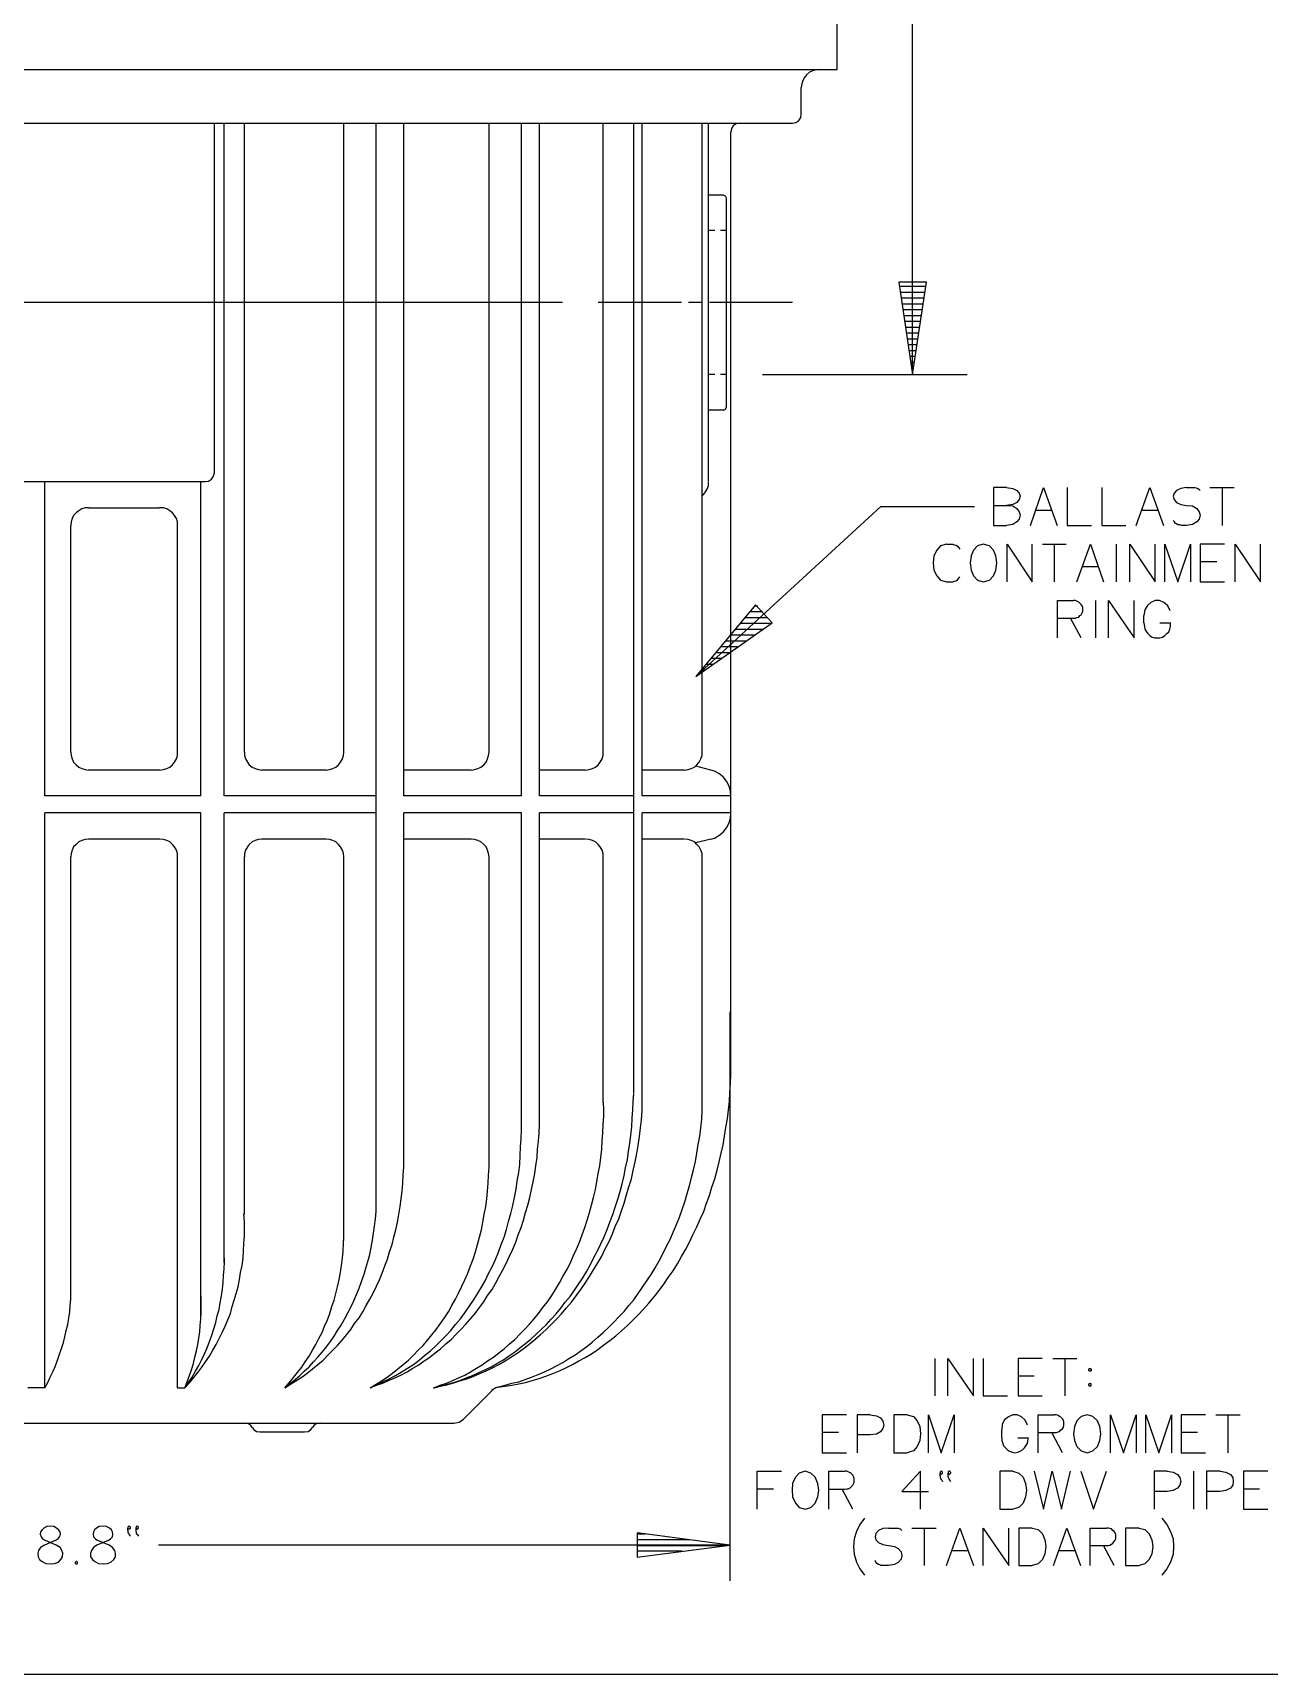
# Model space of a CAD drawing. Header units: inches. Extents: x -1698 to -1559, y -917 to -744.
# Drawn here: x -1646.16 to -1611.67, y -916.86 to -871.09 of the extents above; entities that cross this region are included whole.
import ezdxf

# ---------------------------------------------------------------- set-up
doc = ezdxf.new("R2010")
doc.units = ezdxf.units.IN
doc.layers.add('DH152', color=7, linetype='CONTINUOUS')

msp = doc.modelspace()

# ---------------------------------------------------------------- linework, layer by layer
at = {"layer": 'DH152', "color": 7}
for points in [[(-1621.62512, -880.61661), (-1621.62512, -799.51517)], [(-1623.72374, -872.11382), (-1623.72374, -870.10998)], [(-1667.97073, -872.11382), (-1624.2247, -872.11382)], [(-1624.2247, -872.11382), (-1624.31947, -872.12736), (-1624.41425, -872.15444), (-1624.49549, -872.19506), (-1624.57672, -872.26276), (-1624.63088, -872.344), (-1624.68504, -872.42523), (-1624.71212, -872.52001), (-1624.72566, -872.61478)], [(-1624.2247, -872.11382), (-1623.72374, -872.11382)], [(-1624.72566, -873.35946), (-1624.72566, -872.61478)], [(-1667.21252, -873.61671), (-1624.96937, -873.61671)], [(-1641.09488, -883.36513), (-1641.09488, -873.61671)], [(-1640.82409, -892.36888), (-1640.82409, -873.61671)], [(-1640.25543, -891.15032), (-1640.25543, -873.61671)], [(-1637.47984, -891.15032), (-1637.47984, -873.61671)], [(-1636.58624, -893.87176), (-1636.58624, -873.61671)], [(-1635.81449, -892.36888), (-1635.81449, -873.61671)], [(-1633.43154, -891.15032), (-1633.43154, -873.61671)], [(-1632.5244, -892.36888), (-1632.5244, -873.61671)], [(-1632.02343, -892.36888), (-1632.02343, -873.61671)], [(-1630.75072, -891.65128), (-1630.64241, -891.63774), (-1630.54763, -891.61066), (-1630.4664, -891.57005), (-1630.38516, -891.50235), (-1630.331, -891.43465), (-1630.27684, -891.33988), (-1630.24976, -891.2451), (-1630.24976, -891.15032), (-1630.24976, -873.61671)], [(-1629.39678, -893.87176), (-1629.39678, -873.61671)], [(-1629.16661, -892.36888), (-1629.16661, -873.61671)], [(-1627.48771, -891.15032), (-1627.48771, -873.61671)], [(-1627.3117, -883.60884), (-1627.3117, -873.61671)], [(-1626.43163, -873.61671), (-1626.53995, -873.63025), (-1626.62119, -873.6844), (-1626.67534, -873.76564), (-1626.68888, -873.86042)], [(-1624.96937, -873.61671), (-1624.87459, -873.58963), (-1624.79336, -873.53547), (-1624.7392, -873.45423), (-1624.72566, -873.35946)], [(-1626.68888, -899.89682), (-1626.68888, -873.86042)], [(-1626.89197, -875.62055), (-1627.3117, -875.62055)], [(-1626.81074, -875.70178), (-1626.83782, -875.64763), (-1626.89197, -875.62055)], [(-1626.81074, -881.52376), (-1626.81074, -875.70178)], [(-1627.13568, -876.60893), (-1627.3117, -876.60893), (-1627.3117, -876.60893)], [(-1626.81074, -876.60893), (-1626.97321, -876.60893)], [(-1621.25955, -878.16597), (-1621.97715, -878.16597)], [(-1631.38708, -878.61277), (-1674.56446, -878.61277)], [(-1628.06991, -878.61277), (-1630.38516, -878.61277)], [(-1627.48771, -878.61277), (-1627.86682, -878.61277)], [(-1624.96937, -878.61277), (-1627.28462, -878.61277)], [(-1621.95007, -878.32844), (-1621.28663, -878.32844)], [(-1621.31371, -878.49092), (-1621.92299, -878.49092)], [(-1621.90945, -878.65339), (-1621.32725, -878.65339)], [(-1621.35433, -878.81586), (-1621.88237, -878.81586)], [(-1621.85529, -878.97834), (-1621.38141, -878.97834)], [(-1621.40849, -879.14081), (-1621.82821, -879.14081)], [(-1621.81467, -879.30328), (-1621.42203, -879.30328)], [(-1621.44911, -879.46576), (-1621.78759, -879.46576)], [(-1621.76051, -879.62823), (-1621.47619, -879.62823)], [(-1621.50326, -879.79071), (-1621.73344, -879.79071)], [(-1621.7199, -879.95318), (-1621.5168, -879.95318)], [(-1621.54388, -880.11565), (-1621.69282, -880.11565)], [(-1621.66574, -880.27813), (-1621.57096, -880.27813)], [(-1621.59804, -880.4406), (-1621.63866, -880.4406)], [(-1627.13568, -880.61661), (-1627.3117, -880.61661), (-1627.3117, -880.61661)], [(-1626.81074, -880.61661), (-1626.97321, -880.61661)], [(-1625.80882, -880.61661), (-1620.09516, -880.61661)], [(-1626.89197, -881.61853), (-1627.3117, -881.61853)], [(-1626.89197, -881.61853), (-1626.83782, -881.59146), (-1626.81074, -881.52376)], [(-1651.12763, -883.36513), (-1651.11409, -883.4599), (-1651.05993, -883.54114), (-1650.9787, -883.5953), (-1650.88392, -883.60884), (-1641.35213, -883.60884)], [(-1645.82016, -892.36888), (-1645.82016, -883.60884)], [(-1641.47399, -892.36888), (-1641.47399, -883.60884)], [(-1641.35213, -883.60884), (-1641.25735, -883.5953), (-1641.17612, -883.54114), (-1641.12196, -883.4599), (-1641.09488, -883.36513)], [(-1627.48771, -884.00148), (-1627.44709, -883.96086), (-1627.39293, -883.89317), (-1627.33878, -883.79839), (-1627.3117, -883.71715), (-1627.3117, -883.62238)], [(-1618.99846, -883.77131), (-1619.36403, -883.77131), (-1619.36403, -884.82739), (-1618.99846, -884.82739)], [(-1618.99846, -883.77131), (-1618.82245, -883.79839), (-1618.71413, -883.85255), (-1618.64644, -883.93378), (-1618.61936, -884.01502), (-1618.64644, -884.1098), (-1618.71413, -884.19103), (-1618.82245, -884.24519), (-1618.99846, -884.27227), (-1618.99846, -884.27227)], [(-1618.33503, -884.82739), (-1617.96946, -883.77131), (-1617.59036, -884.82739)], [(-1617.30603, -883.77131), (-1617.30603, -884.82739), (-1616.62905, -884.82739)], [(-1616.34473, -883.77131), (-1616.34473, -884.82739), (-1615.66775, -884.82739)], [(-1615.38342, -884.82739), (-1615.00432, -883.77131), (-1614.62521, -884.82739)], [(-1613.97532, -883.77131), (-1614.13779, -883.79839), (-1614.25965, -883.85255), (-1614.32734, -883.93378), (-1614.35442, -884.01502), (-1614.32734, -884.1098), (-1614.25965, -884.19103), (-1614.13779, -884.24519), (-1613.97532, -884.27227), (-1613.97532, -884.27227)], [(-1613.97532, -883.77131), (-1613.88054, -883.77131), (-1613.7993, -883.77131), (-1613.74515, -883.77131), (-1613.70453, -883.78485), (-1613.67745, -883.79839), (-1613.65037, -883.79839), (-1613.62329, -883.82547), (-1613.59621, -883.85255), (-1613.59621, -883.85255)], [(-1613.32542, -883.77131), (-1612.64845, -883.77131)], [(-1612.98694, -883.77131), (-1612.98694, -884.82739)], [(-1644.6016, -884.33997), (-1644.69638, -884.33997), (-1644.79116, -884.36705), (-1644.87239, -884.42121), (-1644.95363, -884.47536), (-1645.02133, -884.5566), (-1645.06195, -884.63784), (-1645.08903, -884.73261), (-1645.10257, -884.82739)], [(-1644.6016, -884.33997), (-1642.62484, -884.33997)], [(-1642.12388, -884.82739), (-1642.12388, -884.73261), (-1642.15096, -884.63784), (-1642.20512, -884.5566), (-1642.25928, -884.47536), (-1642.34051, -884.42121), (-1642.42175, -884.36705), (-1642.51653, -884.33997), (-1642.62484, -884.33997)], [(-1627.66372, -889.03817), (-1622.50519, -884.29935), (-1619.89207, -884.29935)], [(-1619.36403, -884.27227), (-1618.99846, -884.27227)], [(-1618.99846, -884.27227), (-1618.82245, -884.28581), (-1618.71413, -884.35351), (-1618.64644, -884.44828), (-1618.61936, -884.54306), (-1618.64644, -884.65138), (-1618.71413, -884.73261), (-1618.82245, -884.80031), (-1618.99846, -884.82739), (-1618.99846, -884.82739)], [(-1618.18609, -884.40767), (-1617.73929, -884.40767)], [(-1615.22095, -884.40767), (-1614.77415, -884.40767)], [(-1613.97532, -884.82739), (-1614.05655, -884.82739), (-1614.11071, -884.82739), (-1614.16487, -884.81385), (-1614.21903, -884.81385), (-1614.25965, -884.78677), (-1614.28673, -884.77323), (-1614.3138, -884.73261), (-1614.35442, -884.69199), (-1614.35442, -884.69199)], [(-1613.97532, -884.27227), (-1613.81284, -884.28581), (-1613.69099, -884.35351), (-1613.62329, -884.44828), (-1613.59621, -884.54306), (-1613.62329, -884.65138), (-1613.69099, -884.73261), (-1613.81284, -884.80031), (-1613.97532, -884.82739), (-1613.97532, -884.82739)], [(-1645.10257, -891.15032), (-1645.10257, -884.82739)], [(-1642.12388, -891.15032), (-1642.12388, -884.82739)], [(-1620.67736, -885.35543), (-1620.83983, -885.39605), (-1620.94815, -885.5179), (-1621.02938, -885.68038), (-1621.04292, -885.86993), (-1621.02938, -886.07302), (-1620.94815, -886.23549), (-1620.83983, -886.35735), (-1620.67736, -886.39797), (-1620.67736, -886.39797)], [(-1620.67736, -885.35543), (-1620.60966, -885.35543), (-1620.5555, -885.35543), (-1620.50134, -885.35543), (-1620.46072, -885.36897), (-1620.40657, -885.38251), (-1620.36595, -885.40959), (-1620.32533, -885.4502), (-1620.29825, -885.49082), (-1620.29825, -885.49082)], [(-1618.98492, -886.39797), (-1618.98492, -885.35543), (-1618.28087, -886.39797), (-1618.28087, -885.35543)], [(-1617.99654, -885.35543), (-1617.33311, -885.35543)], [(-1617.67159, -885.35543), (-1617.67159, -886.39797)], [(-1617.03524, -886.39797), (-1616.65613, -885.35543), (-1616.29057, -886.39797)], [(-1615.93854, -885.35543), (-1615.93854, -886.39797)], [(-1615.55944, -886.39797), (-1615.55944, -885.35543), (-1614.85538, -886.39797), (-1614.85538, -885.35543)], [(-1614.58459, -886.39797), (-1614.58459, -885.35543), (-1614.21903, -886.39797), (-1613.867, -885.35543), (-1613.867, -886.39797)], [(-1612.91924, -885.35543), (-1613.59621, -885.35543), (-1613.59621, -886.39797), (-1612.91924, -886.39797)], [(-1612.62137, -886.39797), (-1612.62137, -885.35543), (-1611.91732, -886.39797), (-1611.91732, -885.35543)], [(-1616.8863, -885.97824), (-1616.4395, -885.97824)], [(-1613.13587, -885.84285), (-1613.59621, -885.84285)], [(-1620.67736, -886.39797), (-1620.60966, -886.39797), (-1620.5555, -886.39797), (-1620.50134, -886.39797), (-1620.46072, -886.38443), (-1620.40657, -886.37089), (-1620.36595, -886.34381), (-1620.32533, -886.30319), (-1620.29825, -886.26257), (-1620.29825, -886.26257)], [(-1617.57682, -887.96855), (-1617.57682, -886.92601), (-1617.13001, -886.92601)], [(-1616.87276, -887.16972), (-1616.87276, -887.11556), (-1616.8863, -887.07494), (-1616.91338, -887.03432), (-1616.954, -886.9937), (-1616.98108, -886.96663), (-1617.03524, -886.93955), (-1617.07586, -886.92601), (-1617.13001, -886.92601), (-1617.13001, -886.92601)], [(-1616.52074, -886.92601), (-1616.52074, -887.96855)], [(-1616.15517, -887.96855), (-1616.15517, -886.92601), (-1615.43758, -887.96855), (-1615.43758, -886.92601)], [(-1614.43566, -887.21034), (-1614.50336, -887.07494), (-1614.61167, -886.98017), (-1614.73353, -886.92601), (-1614.85538, -886.92601), (-1614.97724, -886.98017), (-1615.07201, -887.0614), (-1615.13971, -887.18326), (-1615.16679, -887.34573), (-1615.16679, -887.34573)], [(-1626.2827, -887.39989), (-1625.65988, -887.39989)], [(-1625.80882, -887.23742), (-1626.1473, -887.23742)], [(-1626.01191, -887.07494), (-1625.94421, -887.07494)], [(-1617.57682, -887.41343), (-1617.13001, -887.41343)], [(-1616.91338, -887.96855), (-1617.21125, -887.41343)], [(-1617.13001, -887.41343), (-1617.07586, -887.41343), (-1617.03524, -887.39989), (-1616.98108, -887.38635), (-1616.954, -887.34573), (-1616.91338, -887.31865), (-1616.8863, -887.26449), (-1616.87276, -887.22388), (-1616.87276, -887.16972), (-1616.87276, -887.16972)], [(-1615.16679, -887.54882), (-1615.16679, -887.34573)], [(-1626.03899, -887.88731), (-1626.70242, -887.88731)], [(-1626.56703, -887.72484), (-1625.80882, -887.72484)], [(-1625.57865, -887.56236), (-1626.41809, -887.56236)], [(-1615.16679, -887.54882), (-1615.15325, -887.6436), (-1615.13971, -887.72484), (-1615.09909, -887.79253), (-1615.05848, -887.84669), (-1615.00432, -887.90085), (-1614.93662, -887.94147), (-1614.86892, -887.96855), (-1614.78769, -887.96855), (-1614.78769, -887.96855)], [(-1614.78769, -887.96855), (-1614.71999, -887.96855), (-1614.65229, -887.94147), (-1614.58459, -887.90085), (-1614.53044, -887.84669), (-1614.47628, -887.79253), (-1614.4492, -887.72484), (-1614.42212, -887.6436), (-1614.42212, -887.54882), (-1614.42212, -887.54882)], [(-1614.71999, -887.54882), (-1614.42212, -887.54882)], [(-1626.49933, -888.21226), (-1626.97321, -888.21226)], [(-1626.83782, -888.04978), (-1626.26916, -888.04978)], [(-1627.3794, -888.69968), (-1627.18984, -888.69968)], [(-1626.95967, -888.5372), (-1627.244, -888.5372)], [(-1627.10861, -888.37473), (-1626.7295, -888.37473)], [(-1627.42001, -888.86215), (-1627.51479, -888.86215)], [(-1645.10257, -891.15032), (-1645.10257, -891.15032), (-1645.08903, -891.2451), (-1645.06195, -891.33988), (-1645.02133, -891.43465), (-1644.95363, -891.50235), (-1644.87239, -891.57005), (-1644.79116, -891.61066), (-1644.69638, -891.63774), (-1644.6016, -891.65128)], [(-1642.62484, -891.65128), (-1642.51653, -891.63774), (-1642.42175, -891.61066), (-1642.34051, -891.57005), (-1642.25928, -891.50235), (-1642.20512, -891.43465), (-1642.15096, -891.33988), (-1642.12388, -891.2451), (-1642.12388, -891.15032)], [(-1640.25543, -891.15032), (-1640.25543, -891.15032), (-1640.25543, -891.2451), (-1640.22835, -891.33988), (-1640.1742, -891.43465), (-1640.12004, -891.50235), (-1640.0388, -891.57005), (-1639.95757, -891.61066), (-1639.86279, -891.63774), (-1639.76801, -891.65128)], [(-1637.9808, -891.65128), (-1637.88603, -891.63774), (-1637.79125, -891.61066), (-1637.71001, -891.57005), (-1637.62878, -891.50235), (-1637.57462, -891.43465), (-1637.52046, -891.33988), (-1637.49338, -891.2451), (-1637.47984, -891.15032)], [(-1633.9325, -891.65128), (-1633.83772, -891.63774), (-1633.74295, -891.61066), (-1633.66171, -891.57005), (-1633.58047, -891.50235), (-1633.51278, -891.43465), (-1633.47216, -891.33988), (-1633.44508, -891.2451), (-1633.43154, -891.15032)], [(-1627.98867, -891.65128), (-1627.88036, -891.63774), (-1627.79912, -891.61066), (-1627.70434, -891.57005), (-1627.63665, -891.50235), (-1627.56895, -891.43465), (-1627.52833, -891.33988), (-1627.48771, -891.2451), (-1627.48771, -891.15032)], [(-1627.244, -891.65128), (-1627.66372, -891.54297)], [(-1642.62484, -891.65128), (-1644.6016, -891.65128)], [(-1637.9808, -891.65128), (-1639.76801, -891.65128)], [(-1633.9325, -891.65128), (-1635.81449, -891.65128)], [(-1630.75072, -891.65128), (-1632.02343, -891.65128)], [(-1627.98867, -891.65128), (-1629.16661, -891.65128)], [(-1626.68888, -892.38241), (-1626.68888, -892.36888), (-1626.70242, -892.23348), (-1626.74304, -892.08455), (-1626.81074, -891.96269), (-1626.90551, -891.84084), (-1627.02737, -891.74606), (-1627.14922, -891.67836), (-1627.244, -891.65128)], [(-1641.47399, -892.36888), (-1645.82016, -892.36888)], [(-1636.58624, -892.36888), (-1640.82409, -892.36888)], [(-1632.5244, -892.36888), (-1635.81449, -892.36888)], [(-1629.39678, -892.36888), (-1632.02343, -892.36888)], [(-1626.68888, -892.36888), (-1629.16661, -892.36888)], [(-1641.47399, -892.84276), (-1645.82016, -892.84276)], [(-1645.82016, -908.87349), (-1645.82016, -892.84276)], [(-1641.47399, -906.93735), (-1641.47399, -892.84276)], [(-1640.82409, -905.38031), (-1640.82409, -892.84276)], [(-1636.58624, -892.84276), (-1640.82409, -892.84276)], [(-1636.58624, -903.95866), (-1636.58624, -892.84276)], [(-1635.81449, -902.0496), (-1635.81449, -892.84276)], [(-1632.5244, -892.84276), (-1635.81449, -892.84276)], [(-1632.5244, -901.72465), (-1632.5244, -892.84276)], [(-1632.02343, -901.4674), (-1632.02343, -892.84276)], [(-1629.39678, -892.84276), (-1632.02343, -892.84276)], [(-1629.39678, -900.65503), (-1629.39678, -892.84276)], [(-1626.68888, -892.84276), (-1629.16661, -892.84276)], [(-1629.16661, -901.15599), (-1629.16661, -892.84276)], [(-1627.244, -893.57389), (-1627.14922, -893.54681), (-1627.02737, -893.47911), (-1626.90551, -893.38434), (-1626.81074, -893.26248), (-1626.74304, -893.14063), (-1626.70242, -892.99169), (-1626.68888, -892.84276)], [(-1644.6016, -893.57389), (-1644.6016, -893.57389), (-1644.69638, -893.58743), (-1644.79116, -893.61451), (-1644.87239, -893.65513), (-1644.95363, -893.72282), (-1645.02133, -893.79052), (-1645.06195, -893.8853), (-1645.08903, -893.98007), (-1645.10257, -894.07485)], [(-1642.62484, -893.57389), (-1644.6016, -893.57389)], [(-1642.12388, -894.07485), (-1642.12388, -894.07485), (-1642.12388, -893.98007), (-1642.15096, -893.8853), (-1642.20512, -893.79052), (-1642.25928, -893.72282), (-1642.34051, -893.65513), (-1642.42175, -893.61451), (-1642.51653, -893.58743), (-1642.6113, -893.57389)], [(-1639.75447, -893.57389), (-1639.76801, -893.57389), (-1639.86279, -893.58743), (-1639.95757, -893.61451), (-1640.0388, -893.65513), (-1640.12004, -893.72282), (-1640.1742, -893.79052), (-1640.22835, -893.8853), (-1640.25543, -893.98007), (-1640.25543, -894.07485)], [(-1637.9808, -893.57389), (-1639.76801, -893.57389)], [(-1637.47984, -894.07485), (-1637.47984, -894.07485), (-1637.49338, -893.98007), (-1637.52046, -893.8853), (-1637.57462, -893.79052), (-1637.62878, -893.72282), (-1637.71001, -893.65513), (-1637.79125, -893.61451), (-1637.88603, -893.58743), (-1637.9808, -893.57389)], [(-1633.9325, -893.57389), (-1635.81449, -893.57389)], [(-1633.43154, -894.07485), (-1633.43154, -894.07485), (-1633.44508, -893.98007), (-1633.47216, -893.8853), (-1633.51278, -893.79052), (-1633.58047, -893.72282), (-1633.66171, -893.65513), (-1633.74295, -893.61451), (-1633.83772, -893.58743), (-1633.9325, -893.57389)], [(-1630.75072, -893.57389), (-1632.02343, -893.57389)], [(-1630.24976, -894.07485), (-1630.24976, -894.07485), (-1630.24976, -893.98007), (-1630.27684, -893.8853), (-1630.331, -893.79052), (-1630.38516, -893.72282), (-1630.4664, -893.65513), (-1630.54763, -893.61451), (-1630.64241, -893.58743), (-1630.73718, -893.57389)], [(-1627.98867, -893.57389), (-1629.16661, -893.57389)], [(-1627.48771, -894.07485), (-1627.48771, -894.07485), (-1627.48771, -893.98007), (-1627.52833, -893.8853), (-1627.56895, -893.79052), (-1627.63665, -893.72282), (-1627.70434, -893.65513), (-1627.79912, -893.61451), (-1627.88036, -893.58743), (-1627.97513, -893.57389)], [(-1627.244, -893.57389), (-1627.66372, -893.6822)], [(-1645.10257, -906.40931), (-1645.10257, -894.07485)], [(-1642.12388, -908.87349), (-1642.12388, -894.07485)], [(-1640.25543, -904.0399), (-1640.25543, -894.07485)], [(-1637.47984, -904.77103), (-1637.47984, -894.07485)], [(-1633.43154, -902.29331), (-1633.43154, -894.07485)], [(-1630.24976, -900.92582), (-1630.24976, -894.07485)], [(-1627.48771, -901.15599), (-1627.48771, -894.07485)], [(-1626.71596, -898.39394), (-1626.71596, -914.2622)], [(-1633.18783, -908.85995), (-1632.98474, -908.83287), (-1632.79518, -908.8058), (-1632.60563, -908.76518), (-1632.41608, -908.72456), (-1632.22653, -908.6704), (-1632.03697, -908.61624), (-1631.84742, -908.54855), (-1631.65787, -908.48085), (-1631.46832, -908.39961), (-1631.2923, -908.31837), (-1631.10275, -908.2236), (-1630.92674, -908.12882), (-1630.75072, -908.03405), (-1630.57471, -907.92573), (-1630.3987, -907.80387), (-1630.23622, -907.68202), (-1630.06021, -907.56016), (-1629.89774, -907.42477), (-1629.73526, -907.28937), (-1629.57279, -907.14044), (-1629.42386, -906.99151), (-1629.27492, -906.84257), (-1629.12599, -906.6801), (-1628.97705, -906.51762), (-1628.82812, -906.34161), (-1628.69272, -906.1656), (-1628.55733, -905.98958), (-1628.43547, -905.80003), (-1628.30008, -905.61048), (-1628.17822, -905.42093), (-1628.06991, -905.21783), (-1627.94805, -905.01474), (-1627.83974, -904.81165), (-1627.74496, -904.60856), (-1627.63665, -904.39193), (-1627.54187, -904.1753), (-1627.44709, -903.95866), (-1627.36586, -903.72849), (-1627.28462, -903.51186), (-1627.21692, -903.28169), (-1627.13568, -903.05152), (-1627.06799, -902.80781), (-1627.01383, -902.57764), (-1626.95967, -902.33393), (-1626.90551, -902.10376), (-1626.8649, -901.86005), (-1626.82428, -901.61634), (-1626.78366, -901.37262), (-1626.75658, -901.12891), (-1626.7295, -900.8852), (-1626.71596, -900.64149), (-1626.70242, -900.38424), (-1626.68888, -900.14053), (-1626.68888, -899.89682)], [(-1634.9615, -908.87349), (-1634.78549, -908.83287), (-1634.59593, -908.77872), (-1634.41992, -908.72456), (-1634.24391, -908.6704), (-1634.06789, -908.6027), (-1633.89188, -908.53501), (-1633.71587, -908.45377), (-1633.55339, -908.37253), (-1633.37738, -908.2913), (-1633.21491, -908.19652), (-1633.05243, -908.10174), (-1632.88996, -907.99343), (-1632.72749, -907.88511), (-1632.57855, -907.76326), (-1632.41608, -907.6414), (-1632.26715, -907.51955), (-1632.11821, -907.38415), (-1631.98282, -907.24876), (-1631.83388, -907.11336), (-1631.69849, -906.96443), (-1631.56309, -906.81549), (-1631.4277, -906.65302), (-1631.30584, -906.49055), (-1631.17045, -906.32807), (-1631.04859, -906.15206), (-1630.94028, -905.98958), (-1630.81842, -905.81357), (-1630.71011, -905.62402), (-1630.60179, -905.43447), (-1630.50701, -905.24491), (-1630.41224, -905.05536), (-1630.31746, -904.86581), (-1630.22268, -904.66272), (-1630.14145, -904.45962), (-1630.06021, -904.25653), (-1629.97897, -904.0399), (-1629.91128, -903.83681), (-1629.84358, -903.62018), (-1629.77588, -903.40355), (-1629.72172, -903.18691), (-1629.66757, -902.95674), (-1629.62695, -902.74011), (-1629.57279, -902.50994), (-1629.54571, -902.27977), (-1629.50509, -902.06314), (-1629.47801, -901.83297), (-1629.45093, -901.6028), (-1629.4374, -901.35909), (-1629.42386, -901.12891), (-1629.41032, -900.89874), (-1629.39678, -900.66857)], [(-1636.74871, -908.87349), (-1636.5727, -908.8058), (-1636.39668, -908.75164), (-1636.23421, -908.6704), (-1636.0582, -908.6027), (-1635.89572, -908.52147), (-1635.71971, -908.42669), (-1635.55724, -908.33191), (-1635.39476, -908.23714), (-1635.24583, -908.12882), (-1635.08336, -908.02051), (-1634.93442, -907.89865), (-1634.78549, -907.79033), (-1634.63655, -907.65494), (-1634.48762, -907.53308), (-1634.35222, -907.38415), (-1634.21683, -907.24876), (-1634.08143, -907.09982), (-1633.94604, -906.95089), (-1633.82418, -906.80195), (-1633.70233, -906.63948), (-1633.58047, -906.47701), (-1633.47216, -906.30099), (-1633.3503, -906.13852), (-1633.24199, -905.94897), (-1633.14721, -905.77295), (-1633.05243, -905.5834), (-1632.95766, -905.40739), (-1632.86288, -905.2043), (-1632.76811, -905.01474), (-1632.68687, -904.81165), (-1632.61917, -904.60856), (-1632.53793, -904.40547), (-1632.47024, -904.20237), (-1632.41608, -903.98574), (-1632.34838, -903.78265), (-1632.29422, -903.56602), (-1632.25361, -903.34939), (-1632.19945, -903.13276), (-1632.15883, -902.90259), (-1632.13175, -902.68595), (-1632.09113, -902.45578), (-1632.07759, -902.22561), (-1632.05051, -901.99544), (-1632.03697, -901.76527), (-1632.02343, -901.5351), (-1632.02343, -901.30493), (-1632.02343, -901.07476), (-1632.02343, -900.84459)], [(-1634.98858, -908.87349), (-1634.79903, -908.83287), (-1634.60947, -908.79226), (-1634.41992, -908.7381), (-1634.24391, -908.68394), (-1634.05436, -908.62978), (-1633.87834, -908.56208), (-1633.68879, -908.48085), (-1633.51278, -908.39961), (-1633.33676, -908.31837), (-1633.16075, -908.2236), (-1632.98474, -908.12882), (-1632.82226, -908.02051), (-1632.64625, -907.91219), (-1632.48378, -907.79033), (-1632.3213, -907.66848), (-1632.15883, -907.53308), (-1632.0099, -907.39769), (-1631.84742, -907.2623), (-1631.69849, -907.11336), (-1631.54955, -906.96443), (-1631.41416, -906.81549), (-1631.27876, -906.65302), (-1631.12983, -906.49055), (-1631.00797, -906.31453), (-1630.87258, -906.13852), (-1630.75072, -905.96251), (-1630.62887, -905.77295), (-1630.52055, -905.5834), (-1630.3987, -905.39385), (-1630.29038, -905.2043), (-1630.19561, -905.0012), (-1630.08729, -904.79811), (-1629.99251, -904.58148), (-1629.91128, -904.37839), (-1629.8165, -904.16176), (-1629.73526, -903.94512), (-1629.66757, -903.72849), (-1629.59987, -903.49832), (-1629.53217, -903.26815), (-1629.46447, -903.05152), (-1629.41032, -902.82135), (-1629.35616, -902.57764), (-1629.31554, -902.34747), (-1629.27492, -902.1173), (-1629.2343, -901.87359), (-1629.20722, -901.62987), (-1629.18015, -901.3997), (-1629.16661, -901.15599)], [(-1634.97504, -908.87349), (-1634.79903, -908.8058), (-1634.62301, -908.75164), (-1634.447, -908.6704), (-1634.28453, -908.6027), (-1634.10851, -908.52147), (-1633.94604, -908.42669), (-1633.78357, -908.33191), (-1633.62109, -908.23714), (-1633.47216, -908.12882), (-1633.30968, -908.02051), (-1633.16075, -907.89865), (-1633.01182, -907.79033), (-1632.86288, -907.65494), (-1632.71395, -907.53308), (-1632.57855, -907.38415), (-1632.44316, -907.24876), (-1632.30776, -907.09982), (-1632.17237, -906.95089), (-1632.05051, -906.80195), (-1631.92866, -906.63948), (-1631.8068, -906.47701), (-1631.68495, -906.30099), (-1631.57663, -906.13852), (-1631.46832, -905.94897), (-1631.37354, -905.77295), (-1631.26522, -905.5834), (-1631.17045, -905.40739), (-1631.08921, -905.2043), (-1630.99443, -905.01474), (-1630.9132, -904.81165), (-1630.83196, -904.60856), (-1630.76426, -904.40547), (-1630.69657, -904.20237), (-1630.62887, -903.98574), (-1630.57471, -903.78265), (-1630.52055, -903.56602), (-1630.4664, -903.34939), (-1630.42578, -903.13276), (-1630.38516, -902.90259), (-1630.34454, -902.68595), (-1630.31746, -902.45578), (-1630.29038, -902.22561), (-1630.27684, -901.99544), (-1630.2633, -901.76527), (-1630.24976, -901.5351), (-1630.23622, -901.30493), (-1630.23622, -901.07476), (-1630.24976, -900.84459)], [(-1633.16075, -908.84641), (-1632.98474, -908.8058), (-1632.79518, -908.75164), (-1632.60563, -908.71102), (-1632.42962, -908.64332), (-1632.25361, -908.57562), (-1632.06405, -908.50793), (-1631.88804, -908.42669), (-1631.71203, -908.34545), (-1631.54955, -908.26422), (-1631.37354, -908.16944), (-1631.21107, -908.06112), (-1631.03505, -907.95281), (-1630.87258, -907.84449), (-1630.71011, -907.72264), (-1630.56117, -907.60078), (-1630.3987, -907.46539), (-1630.24976, -907.32999), (-1630.10083, -907.1946), (-1629.9519, -907.04566), (-1629.8165, -906.89673), (-1629.66757, -906.7478), (-1629.53217, -906.58532), (-1629.39678, -906.42285), (-1629.27492, -906.24683), (-1629.15307, -906.07082), (-1629.03121, -905.89481), (-1628.90936, -905.7188), (-1628.80104, -905.52924), (-1628.69272, -905.33969), (-1628.58441, -905.1366), (-1628.48963, -904.94705), (-1628.38132, -904.74395), (-1628.30008, -904.54086), (-1628.2053, -904.32423), (-1628.12407, -904.12114), (-1628.04283, -903.90451), (-1627.97513, -903.68787), (-1627.90743, -903.4577), (-1627.83974, -903.24107), (-1627.78558, -903.0109), (-1627.73142, -902.79427), (-1627.67726, -902.5641), (-1627.63665, -902.33393), (-1627.59603, -902.09022), (-1627.55541, -901.86005), (-1627.52833, -901.62987), (-1627.50125, -901.38616), (-1627.48771, -901.15599)], [(-1636.74871, -908.87349), (-1636.5727, -908.79226), (-1636.39668, -908.71102), (-1636.22067, -908.62978), (-1636.04466, -908.53501), (-1635.88218, -908.44023), (-1635.70617, -908.33191), (-1635.5437, -908.2236), (-1635.38122, -908.10174), (-1635.23229, -907.97989), (-1635.06982, -907.84449), (-1634.92088, -907.7091), (-1634.78549, -907.5737), (-1634.63655, -907.42477), (-1634.50116, -907.27583), (-1634.36576, -907.11336), (-1634.23037, -906.95089), (-1634.10851, -906.78841), (-1633.98666, -906.6124), (-1633.8648, -906.43639), (-1633.75649, -906.26037), (-1633.64817, -906.07082), (-1633.53986, -905.89481), (-1633.44508, -905.69172), (-1633.3503, -905.50216), (-1633.25553, -905.29907), (-1633.17429, -905.09598), (-1633.09305, -904.87935), (-1633.01182, -904.67626), (-1632.94412, -904.45962), (-1632.88996, -904.24299), (-1632.82226, -904.01282), (-1632.76811, -903.79619), (-1632.72749, -903.56602), (-1632.67333, -903.33585), (-1632.64625, -903.10568), (-1632.60563, -902.87551), (-1632.57855, -902.64534), (-1632.56501, -902.40162), (-1632.55147, -902.15791), (-1632.53793, -901.92774), (-1632.5244, -901.68403), (-1632.5244, -901.44032)], [(-1639.13166, -908.87349), (-1638.96918, -908.77872), (-1638.82025, -908.68394), (-1638.65778, -908.57562), (-1638.50884, -908.46731), (-1638.35991, -908.34545), (-1638.21097, -908.2236), (-1638.06204, -908.10174), (-1637.92664, -907.96635), (-1637.79125, -907.83095), (-1637.65586, -907.69556), (-1637.534, -907.54662), (-1637.41214, -907.39769), (-1637.29029, -907.24876), (-1637.18197, -907.08628), (-1637.06012, -906.92381), (-1636.9518, -906.76133), (-1636.85703, -906.58532), (-1636.76225, -906.40931), (-1636.66747, -906.2333), (-1636.5727, -906.04374), (-1636.49146, -905.86773), (-1636.41022, -905.67818), (-1636.34253, -905.47508), (-1636.26129, -905.28553), (-1636.20713, -905.08244), (-1636.13943, -904.87935), (-1636.08528, -904.67626), (-1636.03112, -904.47316), (-1635.9905, -904.25653), (-1635.94988, -904.0399), (-1635.90926, -903.82327), (-1635.88218, -903.60664), (-1635.85511, -903.39001), (-1635.84157, -903.17337), (-1635.82803, -902.9432), (-1635.81449, -902.72657), (-1635.81449, -902.4964), (-1635.81449, -902.26623), (-1635.81449, -902.0496)], [(-1636.74871, -908.87349), (-1636.58624, -908.77872), (-1636.4373, -908.68394), (-1636.27483, -908.57562), (-1636.12589, -908.46731), (-1635.97696, -908.34545), (-1635.82803, -908.2236), (-1635.67909, -908.10174), (-1635.5437, -907.96635), (-1635.4083, -907.83095), (-1635.27291, -907.69556), (-1635.15105, -907.54662), (-1635.0292, -907.39769), (-1634.90734, -907.24876), (-1634.78549, -907.08628), (-1634.67717, -906.92381), (-1634.56886, -906.76133), (-1634.47408, -906.58532), (-1634.36576, -906.40931), (-1634.28453, -906.2333), (-1634.18975, -906.04374), (-1634.10851, -905.86773), (-1634.02728, -905.67818), (-1633.94604, -905.47508), (-1633.87834, -905.28553), (-1633.81064, -905.08244), (-1633.75649, -904.87935), (-1633.70233, -904.67626), (-1633.64817, -904.47316), (-1633.60755, -904.25653), (-1633.56693, -904.0399), (-1633.52632, -903.82327), (-1633.49924, -903.60664), (-1633.47216, -903.39001), (-1633.45862, -903.17337), (-1633.44508, -902.9432), (-1633.43154, -902.72657), (-1633.43154, -902.4964), (-1633.43154, -902.26623), (-1633.43154, -902.0496)], [(-1641.92079, -908.87349), (-1641.78539, -908.7381), (-1641.66354, -908.58916), (-1641.55522, -908.45377), (-1641.44691, -908.30483), (-1641.33859, -908.1559), (-1641.23028, -907.99343), (-1641.1355, -907.83095), (-1641.04072, -907.66848), (-1640.95949, -907.50601), (-1640.87825, -907.32999), (-1640.79701, -907.15398), (-1640.71578, -906.97797), (-1640.64808, -906.80195), (-1640.59392, -906.6124), (-1640.53976, -906.43639), (-1640.4856, -906.24683), (-1640.43145, -906.05728), (-1640.39083, -905.85419), (-1640.36375, -905.66464), (-1640.32313, -905.46155), (-1640.29605, -905.25845), (-1640.28251, -905.05536), (-1640.26897, -904.85227), (-1640.25543, -904.64918), (-1640.25543, -904.44609), (-1640.25543, -904.24299), (-1640.26897, -904.02636)], [(-1639.13166, -908.87349), (-1638.99626, -908.76518), (-1638.84733, -908.65686), (-1638.71193, -908.53501), (-1638.59008, -908.41315), (-1638.45468, -908.2913), (-1638.33283, -908.1559), (-1638.21097, -908.02051), (-1638.08912, -907.88511), (-1637.96726, -907.73618), (-1637.85895, -907.58724), (-1637.75063, -907.43831), (-1637.65586, -907.27583), (-1637.56108, -907.1269), (-1637.4663, -906.96443), (-1637.37153, -906.78841), (-1637.29029, -906.62594), (-1637.20905, -906.44993), (-1637.12782, -906.27391), (-1637.06012, -906.0979), (-1636.99242, -905.90835), (-1636.92472, -905.73233), (-1636.87057, -905.54278), (-1636.81641, -905.35323), (-1636.76225, -905.16368), (-1636.72163, -904.96059), (-1636.68101, -904.75749), (-1636.65393, -904.56794), (-1636.62686, -904.36485), (-1636.59978, -904.16176), (-1636.58624, -903.95866)], [(-1639.13166, -908.87349), (-1639.0098, -908.7381), (-1638.88795, -908.58916), (-1638.77963, -908.45377), (-1638.65778, -908.30483), (-1638.563, -908.1559), (-1638.45468, -907.99343), (-1638.35991, -907.83095), (-1638.26513, -907.66848), (-1638.18389, -907.50601), (-1638.08912, -907.32999), (-1638.02142, -907.15398), (-1637.94018, -906.97797), (-1637.87249, -906.80195), (-1637.81833, -906.6124), (-1637.75063, -906.43639), (-1637.71001, -906.24683), (-1637.65586, -906.05728), (-1637.61524, -905.85419), (-1637.57462, -905.66464), (-1637.54754, -905.46155), (-1637.52046, -905.25845), (-1637.50692, -905.05536), (-1637.49338, -904.85227), (-1637.47984, -904.64918), (-1637.47984, -904.44609), (-1637.47984, -904.24299), (-1637.47984, -904.02636)], [(-1641.92079, -908.87349), (-1641.81247, -908.72456), (-1641.7177, -908.57562), (-1641.62292, -908.41315), (-1641.52814, -908.25068), (-1641.44691, -908.0882), (-1641.36567, -907.92573), (-1641.29797, -907.76326), (-1641.23028, -907.58724), (-1641.16258, -907.41123), (-1641.10842, -907.23522), (-1641.05426, -907.0592), (-1641.01364, -906.86965), (-1640.95949, -906.69364), (-1640.93241, -906.50408), (-1640.89179, -906.31453), (-1640.86471, -906.12498), (-1640.85117, -905.93543), (-1640.83763, -905.74587), (-1640.82409, -905.55632), (-1640.81055, -905.35323), (-1640.82409, -905.15014)], [(-1642.12388, -908.87349), (-1641.92079, -908.87349), (-1641.85309, -908.71102), (-1641.78539, -908.53501), (-1641.73124, -908.37253), (-1641.67708, -908.19652), (-1641.63646, -908.02051), (-1641.59584, -907.84449), (-1641.55522, -907.66848), (-1641.52814, -907.49247), (-1641.50107, -907.31645), (-1641.48753, -907.14044), (-1641.47399, -906.95089), (-1641.46045, -906.76133), (-1641.46045, -906.58532), (-1641.46045, -906.39577), (-1641.47399, -906.20622)], [(-1645.82016, -908.87349), (-1645.73892, -908.72456), (-1645.67122, -908.57562), (-1645.58999, -908.41315), (-1645.52229, -908.26422), (-1645.46813, -908.10174), (-1645.41397, -907.93927), (-1645.35981, -907.7768), (-1645.30566, -907.61432), (-1645.26504, -907.45185), (-1645.22442, -907.27583), (-1645.1838, -907.11336), (-1645.15672, -906.93735), (-1645.12964, -906.76133), (-1645.1161, -906.58532), (-1645.10257, -906.40931)], [(-1621.0023, -908.06112), (-1621.0023, -909.10366)], [(-1620.63674, -909.10366), (-1620.63674, -908.06112), (-1619.91915, -909.10366), (-1619.91915, -908.06112)], [(-1619.64836, -908.06112), (-1619.64836, -909.10366), (-1618.97138, -909.10366)], [(-1618.01008, -908.06112), (-1618.67351, -908.06112), (-1618.67351, -909.10366), (-1618.01008, -909.10366)], [(-1617.71221, -908.06112), (-1617.03524, -908.06112)], [(-1617.37373, -908.06112), (-1617.37373, -909.10366)], [(-1616.66967, -908.33191), (-1616.68321, -908.34545), (-1616.69675, -908.34545), (-1616.71029, -908.35899), (-1616.71029, -908.37253), (-1616.71029, -908.38607), (-1616.69675, -908.39961), (-1616.68321, -908.39961), (-1616.66967, -908.41315), (-1616.66967, -908.41315)], [(-1616.66967, -908.33191), (-1616.65613, -908.34545), (-1616.64259, -908.34545), (-1616.64259, -908.35899), (-1616.64259, -908.37253), (-1616.64259, -908.38607), (-1616.64259, -908.39961), (-1616.65613, -908.39961), (-1616.66967, -908.41315), (-1616.66967, -908.41315)], [(-1645.82016, -908.87349), (-1646.29404, -908.87349)], [(-1633.33676, -908.94119), (-1634.14913, -909.75356)], [(-1633.18783, -908.85995), (-1633.24199, -908.87349), (-1633.36384, -908.95473)], [(-1618.22671, -908.54855), (-1618.67351, -908.54855)], [(-1657.76197, -909.86187), (-1634.41992, -909.86187)], [(-1640.0388, -909.98373), (-1640.07942, -909.92957), (-1640.16066, -909.87541), (-1640.25543, -909.86187)], [(-1638.14328, -909.86187), (-1638.23805, -909.87541), (-1638.31929, -909.92957), (-1638.35991, -909.98373)], [(-1634.41992, -909.86187), (-1634.27099, -909.8348), (-1634.14913, -909.75356)], [(-1623.46649, -909.6317), (-1624.14346, -909.6317), (-1624.14346, -910.68778)], [(-1622.80305, -909.6317), (-1623.16862, -909.6317), (-1623.16862, -910.68778)], [(-1622.80305, -909.6317), (-1622.62704, -909.65878), (-1622.51872, -909.71294), (-1622.45103, -909.80772), (-1622.42395, -909.91603), (-1622.45103, -910.01081), (-1622.51872, -910.10558), (-1622.62704, -910.17328), (-1622.80305, -910.18682), (-1622.80305, -910.18682)], [(-1621.77405, -909.6317), (-1622.13962, -909.6317), (-1622.13962, -910.68778)], [(-1621.77405, -909.6317), (-1621.59804, -909.67232), (-1621.48972, -909.79418), (-1621.42203, -909.95665), (-1621.39495, -910.15974), (-1621.42203, -910.34929), (-1621.48972, -910.51177), (-1621.59804, -910.63362), (-1621.77405, -910.68778), (-1621.77405, -910.68778)], [(-1621.17832, -910.68778), (-1621.17832, -909.6317), (-1620.82629, -910.68778), (-1620.46072, -909.6317)], [(-1620.46072, -909.6317), (-1620.46072, -910.68778)], [(-1618.41626, -909.91603), (-1618.48396, -909.78064), (-1618.57874, -909.68586), (-1618.70059, -909.6317), (-1618.82245, -909.6317), (-1618.9443, -909.68586), (-1619.05262, -909.7671), (-1619.12032, -909.88895), (-1619.13386, -910.05143), (-1619.13386, -910.05143)], [(-1618.1184, -910.68778), (-1618.1184, -909.6317), (-1617.65805, -909.6317)], [(-1617.4008, -909.87541), (-1617.4008, -909.82126), (-1617.41434, -909.78064), (-1617.44142, -909.74002), (-1617.48204, -909.6994), (-1617.52266, -909.67232), (-1617.56328, -909.64524), (-1617.6039, -909.6317), (-1617.65805, -909.6317), (-1617.65805, -909.6317)], [(-1616.10101, -910.68778), (-1616.10101, -909.6317), (-1615.73545, -910.68778), (-1615.38342, -909.6317), (-1615.38342, -910.68778)], [(-1615.11263, -910.68778), (-1615.11263, -909.6317), (-1614.74707, -910.68778), (-1614.39504, -909.6317), (-1614.39504, -910.68778)], [(-1613.44728, -909.6317), (-1614.12425, -909.6317), (-1614.12425, -910.68778), (-1613.44728, -910.68778)], [(-1613.16295, -909.6317), (-1612.48598, -909.6317)], [(-1612.82446, -909.6317), (-1612.82446, -910.68778)], [(-1640.0388, -909.98373), (-1639.99818, -910.03789), (-1639.91695, -910.09205), (-1639.82217, -910.10558)], [(-1639.82217, -910.10558), (-1638.57654, -910.10558), (-1638.48176, -910.09205), (-1638.40053, -910.03789), (-1638.35991, -909.98373)], [(-1623.68312, -910.11912), (-1624.14346, -910.11912)], [(-1622.80305, -910.18682), (-1623.16862, -910.18682)], [(-1619.13386, -910.26806), (-1619.13386, -910.05143)], [(-1619.13386, -910.26806), (-1619.13386, -910.34929), (-1619.10678, -910.43053), (-1619.0797, -910.49823), (-1619.02554, -910.55239), (-1618.97138, -910.60654), (-1618.91722, -910.64716), (-1618.83599, -910.67424), (-1618.76829, -910.68778), (-1618.76829, -910.68778)], [(-1618.76829, -910.68778), (-1618.68705, -910.67424), (-1618.61936, -910.64716), (-1618.55166, -910.60654), (-1618.4975, -910.55239), (-1618.45688, -910.49823), (-1618.41626, -910.43053), (-1618.40273, -910.34929), (-1618.38919, -910.26806), (-1618.38919, -910.26806)], [(-1618.68705, -910.26806), (-1618.38919, -910.26806)], [(-1618.1184, -910.11912), (-1617.65805, -910.11912)], [(-1617.44142, -910.68778), (-1617.73929, -910.11912)], [(-1617.65805, -910.11912), (-1617.6039, -910.11912), (-1617.56328, -910.10558), (-1617.52266, -910.09205), (-1617.48204, -910.05143), (-1617.44142, -910.02435), (-1617.41434, -909.97019), (-1617.4008, -909.92957), (-1617.4008, -909.87541), (-1617.4008, -909.87541)], [(-1613.67745, -910.11912), (-1614.12425, -910.11912)], [(-1624.14346, -910.68778), (-1623.46649, -910.68778)], [(-1622.13962, -910.68778), (-1621.77405, -910.68778)], [(-1625.95775, -912.25836), (-1625.95775, -911.20228), (-1625.28078, -911.20228)], [(-1623.95391, -912.25836), (-1623.95391, -911.20228), (-1623.50711, -911.20228)], [(-1623.24986, -911.44599), (-1623.24986, -911.40537), (-1623.2634, -911.35122), (-1623.29047, -911.3106), (-1623.33109, -911.26998), (-1623.35817, -911.2429), (-1623.41233, -911.21582), (-1623.45295, -911.20228), (-1623.50711, -911.20228), (-1623.50711, -911.20228)], [(-1621.39495, -912.25836), (-1621.39495, -911.20228), (-1621.92299, -911.77094), (-1621.17832, -911.77094)], [(-1620.85337, -911.22936), (-1620.85337, -911.26998), (-1620.86691, -911.29706), (-1620.85337, -911.33768), (-1620.85337, -911.36476), (-1620.83983, -911.40537), (-1620.82629, -911.43245), (-1620.79921, -911.45953), (-1620.78567, -911.48661), (-1620.78567, -911.48661)], [(-1620.6232, -911.22936), (-1620.63674, -911.26998), (-1620.63674, -911.29706), (-1620.63674, -911.33768), (-1620.6232, -911.36476), (-1620.60966, -911.40537), (-1620.59612, -911.43245), (-1620.58258, -911.45953), (-1620.5555, -911.48661), (-1620.5555, -911.48661)], [(-1618.82245, -911.20228), (-1619.18801, -911.20228), (-1619.18801, -912.25836), (-1618.82245, -912.25836)], [(-1618.82245, -911.20228), (-1618.65998, -911.25644), (-1618.53812, -911.36476), (-1618.47042, -911.54077), (-1618.44334, -911.73032), (-1618.47042, -911.91987), (-1618.53812, -912.09589), (-1618.65998, -912.21774), (-1618.82245, -912.25836), (-1618.82245, -912.25836)], [(-1618.22671, -911.20228), (-1617.96946, -912.25836), (-1617.72575, -911.20228), (-1617.4685, -912.25836), (-1617.21125, -911.20228)], [(-1616.92692, -911.20228), (-1616.5749, -912.25836), (-1616.20933, -911.20228)], [(-1614.5169, -911.20228), (-1614.88246, -911.20228), (-1614.88246, -912.25836)], [(-1614.5169, -911.20228), (-1614.35442, -911.22936), (-1614.23257, -911.29706), (-1614.16487, -911.37829), (-1614.13779, -911.48661), (-1614.16487, -911.59493), (-1614.23257, -911.67616), (-1614.35442, -911.74386), (-1614.5169, -911.77094), (-1614.5169, -911.77094)], [(-1613.78576, -911.20228), (-1613.78576, -912.25836)], [(-1613.04109, -911.20228), (-1613.4202, -911.20228), (-1613.4202, -912.25836)], [(-1613.04109, -911.20228), (-1612.87862, -911.22936), (-1612.75677, -911.29706), (-1612.68907, -911.37829), (-1612.67553, -911.48661), (-1612.68907, -911.59493), (-1612.75677, -911.67616), (-1612.87862, -911.74386), (-1613.04109, -911.77094), (-1613.04109, -911.77094)], [(-1611.71423, -911.20228), (-1612.3912, -911.20228), (-1612.3912, -912.25836), (-1611.71423, -912.25836)], [(-1623.50711, -911.70324), (-1623.45295, -911.6897), (-1623.41233, -911.6897), (-1623.35817, -911.66262), (-1623.33109, -911.63554), (-1623.29047, -911.59493), (-1623.2634, -911.55431), (-1623.24986, -911.50015), (-1623.24986, -911.44599), (-1623.24986, -911.44599)], [(-1625.49741, -911.70324), (-1625.95775, -911.70324)], [(-1623.95391, -911.70324), (-1623.50711, -911.70324)], [(-1623.29047, -912.25836), (-1623.58834, -911.70324)], [(-1614.5169, -911.77094), (-1614.88246, -911.77094)], [(-1613.04109, -911.77094), (-1613.4202, -911.77094)], [(-1611.9444, -911.70324), (-1612.3912, -911.70324)], [(-1622.96553, -912.51561), (-1623.08738, -912.69162), (-1623.18216, -912.88118), (-1623.24986, -913.08427), (-1623.2634, -913.3009), (-1623.24986, -913.51753), (-1623.18216, -913.73416), (-1623.08738, -913.92372), (-1622.96553, -914.09973), (-1622.96553, -914.09973)], [(-1614.66583, -912.51561), (-1614.53044, -912.69162), (-1614.42212, -912.88118), (-1614.35442, -913.08427), (-1614.34088, -913.3009), (-1614.35442, -913.51753), (-1614.42212, -913.73416), (-1614.53044, -913.92372), (-1614.66583, -914.09973), (-1614.66583, -914.09973)], [(-1645.67122, -912.73224), (-1645.766, -912.74578), (-1645.84724, -912.7864), (-1645.90139, -912.84056), (-1645.94201, -912.89472), (-1645.95555, -912.96241), (-1645.92847, -913.03011), (-1645.88785, -913.08427), (-1645.80662, -913.13843), (-1645.80662, -913.13843)], [(-1645.53583, -913.13843), (-1645.45459, -913.08427), (-1645.41397, -913.03011), (-1645.38689, -912.96241), (-1645.40043, -912.89472), (-1645.44105, -912.84056), (-1645.49521, -912.7864), (-1645.57645, -912.74578), (-1645.67122, -912.73224), (-1645.67122, -912.73224)], [(-1644.19542, -912.73224), (-1644.30374, -912.74578), (-1644.38497, -912.7864), (-1644.43913, -912.84056), (-1644.46621, -912.89472), (-1644.47975, -912.96241), (-1644.46621, -913.03011), (-1644.41205, -913.08427), (-1644.34435, -913.13843), (-1644.34435, -913.13843)], [(-1644.06003, -913.13843), (-1643.99233, -913.08427), (-1643.93817, -913.03011), (-1643.92463, -912.96241), (-1643.93817, -912.89472), (-1643.96525, -912.84056), (-1644.01941, -912.7864), (-1644.10064, -912.74578), (-1644.19542, -912.73224), (-1644.19542, -912.73224)], [(-1643.50491, -912.75932), (-1643.51845, -912.79994), (-1643.51845, -912.84056), (-1643.50491, -912.86764), (-1643.50491, -912.90826), (-1643.49137, -912.93533), (-1643.47783, -912.96241), (-1643.46429, -912.98949), (-1643.43721, -913.01657), (-1643.43721, -913.01657)], [(-1643.27474, -912.75932), (-1643.28828, -912.79994), (-1643.28828, -912.84056), (-1643.28828, -912.86764), (-1643.27474, -912.90826), (-1643.27474, -912.93533), (-1643.24766, -912.96241), (-1643.23412, -912.98949), (-1643.20704, -913.01657), (-1643.20704, -913.01657)], [(-1629.28846, -912.94887), (-1629.07183, -912.94887)], [(-1622.28855, -912.7864), (-1622.45103, -912.79994), (-1622.57288, -912.8541), (-1622.64058, -912.93533), (-1622.66766, -913.03011), (-1622.64058, -913.11135), (-1622.57288, -913.19258), (-1622.45103, -913.24674), (-1622.28855, -913.27382), (-1622.28855, -913.27382)], [(-1622.28855, -912.7864), (-1622.19378, -912.7864), (-1622.12608, -912.7864), (-1622.05838, -912.7864), (-1622.01776, -912.7864), (-1621.99069, -912.79994), (-1621.96361, -912.81348), (-1621.95007, -912.82702), (-1621.92299, -912.8541), (-1621.92299, -912.8541)], [(-1621.63866, -912.7864), (-1620.96169, -912.7864)], [(-1621.30017, -912.7864), (-1621.30017, -913.82894)], [(-1620.67736, -913.82894), (-1620.29825, -912.7864), (-1619.91915, -913.82894)], [(-1619.64836, -913.82894), (-1619.64836, -912.7864), (-1618.93076, -913.82894), (-1618.93076, -912.7864)], [(-1618.28087, -912.7864), (-1618.65998, -912.7864), (-1618.65998, -913.82894), (-1618.28087, -913.82894)], [(-1618.28087, -912.7864), (-1618.1184, -912.82702), (-1617.99654, -912.94887), (-1617.92884, -913.11135), (-1617.90176, -913.3009), (-1617.92884, -913.50399), (-1617.99654, -913.66647), (-1618.1184, -913.78832), (-1618.28087, -913.82894), (-1618.28087, -913.82894)], [(-1617.68513, -913.82894), (-1617.31957, -912.7864), (-1616.94046, -913.82894)], [(-1616.66967, -913.82894), (-1616.66967, -912.7864), (-1616.20933, -912.7864)], [(-1615.95208, -913.03011), (-1615.95208, -912.97595), (-1615.96562, -912.92179), (-1615.9927, -912.88118), (-1616.03332, -912.8541), (-1616.07394, -912.81348), (-1616.11455, -912.79994), (-1616.15517, -912.7864), (-1616.20933, -912.7864), (-1616.20933, -912.7864)], [(-1616.20933, -913.27382), (-1616.15517, -913.27382), (-1616.11455, -913.26028), (-1616.07394, -913.2332), (-1616.03332, -913.20612), (-1615.9927, -913.16551), (-1615.96562, -913.12489), (-1615.95208, -913.08427), (-1615.95208, -913.03011), (-1615.95208, -913.03011)], [(-1615.30219, -912.7864), (-1615.68129, -912.7864), (-1615.68129, -913.82894), (-1615.30219, -913.82894)], [(-1615.30219, -912.7864), (-1615.13971, -912.82702), (-1615.01786, -912.94887), (-1614.95016, -913.11135), (-1614.92308, -913.3009), (-1614.95016, -913.50399), (-1615.01786, -913.66647), (-1615.13971, -913.78832), (-1615.30219, -913.82894), (-1615.30219, -913.82894)], [(-1645.8337, -913.26028), (-1645.94201, -913.32798), (-1645.99617, -913.40922), (-1646.02325, -913.49045), (-1646.00971, -913.58523), (-1645.96909, -913.66647), (-1645.90139, -913.72062), (-1645.79308, -913.77478), (-1645.67122, -913.78832), (-1645.67122, -913.78832)], [(-1645.53583, -913.13843), (-1645.8337, -913.26028)], [(-1645.50875, -913.26028), (-1645.80662, -913.13843)], [(-1645.67122, -913.78832), (-1645.54937, -913.77478), (-1645.44105, -913.73416), (-1645.37335, -913.66647), (-1645.33274, -913.58523), (-1645.3192, -913.49045), (-1645.34628, -913.40922), (-1645.40043, -913.32798), (-1645.50875, -913.26028), (-1645.50875, -913.26028)], [(-1644.37143, -913.26028), (-1644.46621, -913.32798), (-1644.52037, -913.40922), (-1644.54745, -913.49045), (-1644.54745, -913.58523), (-1644.49329, -913.66647), (-1644.42559, -913.72062), (-1644.33082, -913.77478), (-1644.19542, -913.78832), (-1644.19542, -913.78832)], [(-1644.06003, -913.13843), (-1644.37143, -913.26028)], [(-1644.03295, -913.26028), (-1644.34435, -913.13843)], [(-1644.19542, -913.78832), (-1644.07357, -913.77478), (-1643.97879, -913.73416), (-1643.89755, -913.66647), (-1643.85693, -913.58523), (-1643.85693, -913.49045), (-1643.87047, -913.40922), (-1643.93817, -913.32798), (-1644.03295, -913.26028), (-1644.03295, -913.26028)], [(-1626.71596, -913.26028), (-1642.65192, -913.26028)], [(-1627.83974, -913.11135), (-1629.28846, -913.11135)], [(-1629.28846, -913.27382), (-1626.81074, -913.27382)], [(-1628.04283, -913.43629), (-1629.28846, -913.43629)], [(-1622.28855, -913.27382), (-1622.12608, -913.3009), (-1622.01776, -913.35506), (-1621.93653, -913.44983), (-1621.92299, -913.55815), (-1621.93653, -913.65293), (-1622.01776, -913.7477), (-1622.12608, -913.80186), (-1622.28855, -913.82894), (-1622.28855, -913.82894)], [(-1620.52842, -913.40922), (-1620.06808, -913.40922)], [(-1617.5362, -913.40922), (-1617.0894, -913.40922)], [(-1616.66967, -913.27382), (-1616.20933, -913.27382)], [(-1615.9927, -913.82894), (-1616.29057, -913.27382)], [(-1622.28855, -913.82894), (-1622.36979, -913.82894), (-1622.43749, -913.82894), (-1622.49165, -913.82894), (-1622.53226, -913.8154), (-1622.57288, -913.80186), (-1622.6135, -913.77478), (-1622.64058, -913.73416), (-1622.66766, -913.69354), (-1622.66766, -913.69354)], [(-1692.20639, -916.86178), (-1559.18107, -916.86178)]]:
    msp.add_lwpolyline(points, dxfattribs=at)
for points in [[(-1622.00422, -878.04411), (-1621.62512, -880.61661), (-1621.23247, -878.04411)], [(-1621.61158, -880.60307), (-1621.61158, -880.60307)], [(-1619.64836, -886.39797), (-1619.47234, -886.35735), (-1619.36403, -886.23549), (-1619.29633, -886.07302), (-1619.26925, -885.86993), (-1619.29633, -885.68038), (-1619.36403, -885.5179), (-1619.47234, -885.39605), (-1619.64836, -885.35543), (-1619.64836, -885.35543), (-1619.81083, -885.39605), (-1619.91915, -885.5179), (-1619.98684, -885.68038), (-1620.01392, -885.86993), (-1619.98684, -886.07302), (-1619.91915, -886.23549), (-1619.81083, -886.35735), (-1619.64836, -886.39797)], [(-1625.53803, -887.54882), (-1625.99837, -887.04786), (-1627.66372, -889.03817)], [(-1627.66372, -889.02463), (-1627.66372, -889.02463)], [(-1616.66967, -908.75164), (-1616.68321, -908.76518), (-1616.69675, -908.76518), (-1616.71029, -908.77872), (-1616.71029, -908.79226), (-1616.71029, -908.8058), (-1616.69675, -908.81933), (-1616.68321, -908.81933), (-1616.66967, -908.83287), (-1616.66967, -908.83287), (-1616.65613, -908.81933), (-1616.64259, -908.81933), (-1616.64259, -908.8058), (-1616.64259, -908.79226), (-1616.64259, -908.77872), (-1616.64259, -908.76518), (-1616.65613, -908.76518), (-1616.66967, -908.75164)], [(-1616.75091, -910.68778), (-1616.58844, -910.63362), (-1616.46658, -910.51177), (-1616.39888, -910.34929), (-1616.3718, -910.15974), (-1616.39888, -909.95665), (-1616.46658, -909.79418), (-1616.58844, -909.67232), (-1616.75091, -909.6317), (-1616.75091, -909.6317), (-1616.91338, -909.67232), (-1617.03524, -909.79418), (-1617.10294, -909.95665), (-1617.13001, -910.15974), (-1617.10294, -910.34929), (-1617.03524, -910.51177), (-1616.91338, -910.63362), (-1616.75091, -910.68778)], [(-1624.61734, -912.25836), (-1624.45487, -912.21774), (-1624.33301, -912.09589), (-1624.26532, -911.91987), (-1624.23824, -911.73032), (-1624.26532, -911.54077), (-1624.33301, -911.36476), (-1624.45487, -911.25644), (-1624.61734, -911.20228), (-1624.61734, -911.20228), (-1624.77982, -911.25644), (-1624.88813, -911.36476), (-1624.96937, -911.54077), (-1624.98291, -911.73032), (-1624.96937, -911.91987), (-1624.88813, -912.09589), (-1624.77982, -912.21774), (-1624.61734, -912.25836)], [(-1620.85337, -911.2429), (-1620.85337, -911.25644), (-1620.83983, -911.26998), (-1620.82629, -911.28352), (-1620.81275, -911.28352), (-1620.81275, -911.28352), (-1620.79921, -911.26998), (-1620.78567, -911.25644), (-1620.78567, -911.2429), (-1620.78567, -911.2429), (-1620.78567, -911.22936), (-1620.79921, -911.21582), (-1620.81275, -911.20228), (-1620.81275, -911.20228), (-1620.82629, -911.20228), (-1620.83983, -911.21582), (-1620.85337, -911.22936), (-1620.85337, -911.2429)], [(-1620.6232, -911.2429), (-1620.6232, -911.25644), (-1620.6232, -911.26998), (-1620.60966, -911.28352), (-1620.59612, -911.28352), (-1620.58258, -911.28352), (-1620.56904, -911.26998), (-1620.5555, -911.25644), (-1620.5555, -911.2429), (-1620.5555, -911.2429), (-1620.5555, -911.22936), (-1620.56904, -911.21582), (-1620.58258, -911.20228), (-1620.59612, -911.20228), (-1620.60966, -911.20228), (-1620.6232, -911.21582), (-1620.6232, -911.22936), (-1620.6232, -911.2429)], [(-1643.50491, -912.77286), (-1643.50491, -912.79994), (-1643.49137, -912.79994), (-1643.49137, -912.81348), (-1643.47783, -912.81348), (-1643.46429, -912.81348), (-1643.45075, -912.79994), (-1643.43721, -912.79994), (-1643.43721, -912.77286), (-1643.43721, -912.77286), (-1643.43721, -912.75932), (-1643.45075, -912.74578), (-1643.46429, -912.74578), (-1643.47783, -912.73224), (-1643.49137, -912.74578), (-1643.49137, -912.74578), (-1643.50491, -912.75932), (-1643.50491, -912.77286)], [(-1643.28828, -912.77286), (-1643.27474, -912.79994), (-1643.27474, -912.79994), (-1643.2612, -912.81348), (-1643.24766, -912.81348), (-1643.23412, -912.81348), (-1643.22058, -912.79994), (-1643.22058, -912.79994), (-1643.20704, -912.77286), (-1643.20704, -912.77286), (-1643.22058, -912.75932), (-1643.22058, -912.74578), (-1643.23412, -912.74578), (-1643.24766, -912.73224), (-1643.2612, -912.74578), (-1643.27474, -912.74578), (-1643.27474, -912.75932), (-1643.28828, -912.77286)], [(-1629.302, -912.92179), (-1629.302, -913.59877), (-1626.71596, -913.26028)], [(-1644.94009, -913.72062), (-1644.95363, -913.72062), (-1644.96717, -913.73416), (-1644.98071, -913.7477), (-1644.98071, -913.76124), (-1644.98071, -913.77478), (-1644.96717, -913.77478), (-1644.95363, -913.78832), (-1644.94009, -913.78832), (-1644.94009, -913.78832), (-1644.92655, -913.78832), (-1644.91301, -913.77478), (-1644.91301, -913.77478), (-1644.91301, -913.76124), (-1644.91301, -913.7477), (-1644.91301, -913.73416), (-1644.92655, -913.72062), (-1644.94009, -913.72062)], [(-1629.28846, -913.59877), (-1629.28846, -913.59877)]]:
    msp.add_lwpolyline(points, close=True, dxfattribs=at)

doc.saveas('drawing.dxf')
